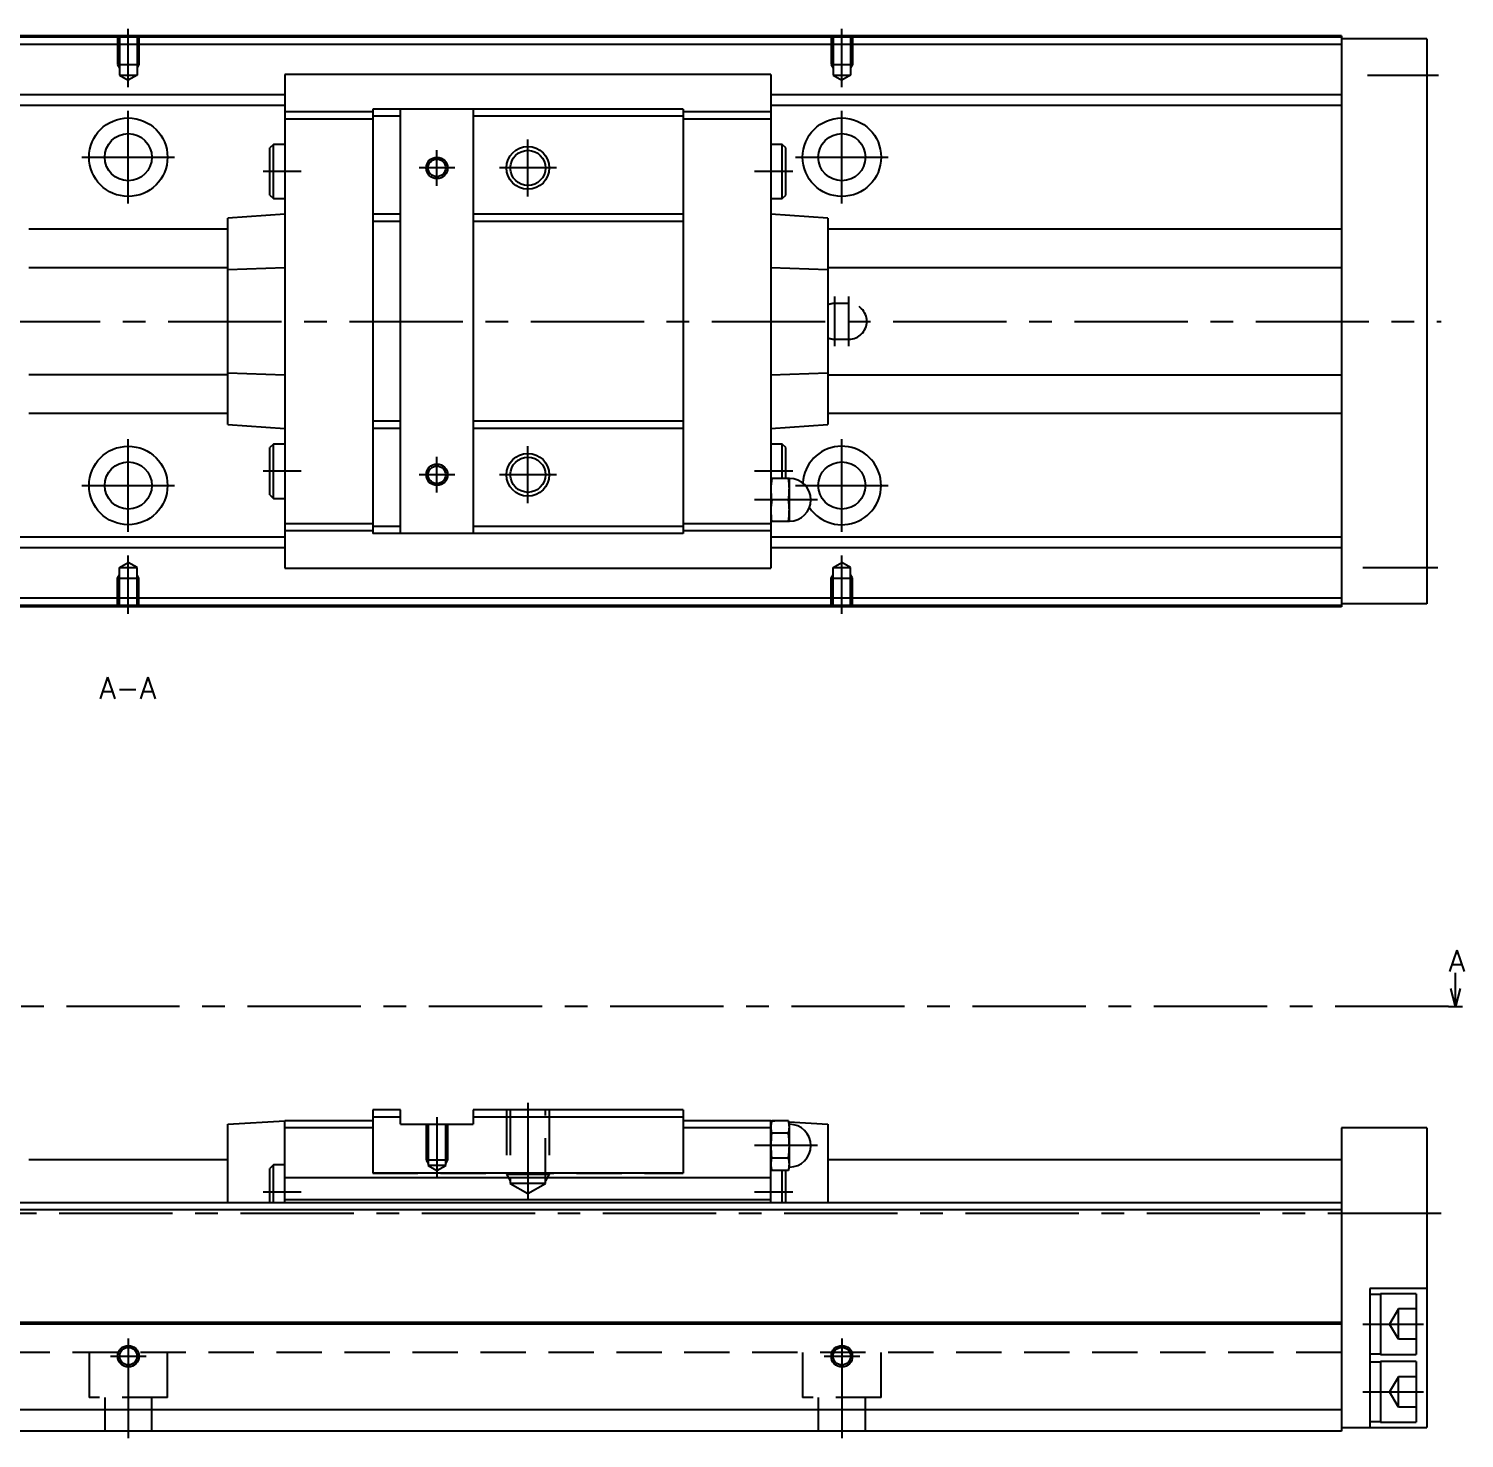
# Model space of a CAD drawing. Extents: x -2 to 736, y -8 to 353.
# Drawn here: x 534.7 to 735.9, y 9 to 206.5 of the extents above; entities that cross this region are included whole.
import ezdxf

# ---------------------------------------------------------------- set-up
doc = ezdxf.new("R2010")
doc.units = 0
doc.header["$LTSCALE"] = 0.5
doc.linetypes.add('CENTER', pattern=[50.8, 31.75, -6.35, 6.35, -6.35])
doc.linetypes.add('DASHED', pattern=[19.05, 12.7, -6.35])
for name, color, linetype in [('MSM_CENTER', 1, 'CENTER'), ('MSM_CONTINUOUS', 7, 'CONTINUOUS'), ('MSM_DASHED', 4, 'DASHED'), ('MSM_NARROW', 5, 'CONTINUOUS'), ('MSM_PART_NUMBER', 7, 'CONTINUOUS')]:
    doc.layers.add(name, color=color, linetype=linetype)
doc.styles.get("Standard").update_dxf_attribs({"font": 'txt.shx', "height": 3, "bigfont": 'bigfont.shx'})

msp = doc.modelspace()

# ---------------------------------------------------------------- linework, layer by layer
at = {"layer": 'MSM_CENTER'}
for p, q in [((548.67, 198.29), (548.67, 206.5)), ((648.67, 198.29), (648.67, 206.5)), ((722.34, 200), (732.29, 200)), ((548.67, 182), (548.67, 195)), ((648.67, 182), (648.67, 195)), ((591.92, 184.5), (591.92, 189.5)), ((604.67, 183), (604.67, 191)), ((542.17, 188.5), (555.17, 188.5)), ((642.17, 188.5), (655.17, 188.5)), ((572.92, 186.5), (567.58, 186.5)), ((594.42, 187), (589.42, 187)), ((608.67, 187), (600.67, 187)), ((641.78, 186.5), (636.42, 186.5)), ((647.67, 162), (647.67, 169)), ((649.67, 162), (649.67, 169)), ((325.67, 165.5), (732.67, 165.5)), ((548.67, 136), (548.67, 149)), ((648.67, 136), (648.67, 149)), ((604.67, 140), (604.67, 148)), ((591.92, 141.5), (591.92, 146.5)), ((572.92, 144.5), (567.58, 144.5)), ((594.42, 144), (589.42, 144)), ((608.67, 144), (600.67, 144)), ((641.78, 144.5), (636.42, 144.5)), ((542.17, 142.5), (555.17, 142.5)), ((642.17, 142.5), (655.17, 142.5)), ((645.26, 140.5), (636.42, 140.5)), ((548.67, 124.5), (548.67, 132.71)), ((648.67, 124.5), (648.67, 132.71)), ((721.67, 131), (732.17, 131)), ((733.67, 69.5), (320.67, 69.5)), ((604.67, 56), (604.67, 42.3)), ((591.92, 54), (591.92, 45.5)), ((645.26, 50), (636.42, 50)), ((572.92, 43.5), (567.58, 43.5)), ((641.81, 43.5), (636.42, 43.5)), ((732.67, 40.5), (325.67, 40.5)), ((721.67, 25), (730.17, 25)), ((548.67, 23), (548.67, 9)), ((648.67, 23), (648.67, 9)), ((546.17, 20.5), (551.17, 20.5)), ((646.17, 20.5), (651.17, 20.5)), ((721.67, 15.5), (730.17, 15.5))]:
    msp.add_line(p, q, dxfattribs=at)
at = {"layer": 'MSM_CONTINUOUS'}
for p, q in [((718.67, 205.5), (378.67, 205.5)), ((718.67, 205.3), (378.67, 205.3)), ((718.67, 205.5), (718.67, 125.5)), ((718.67, 204.3), (378.67, 204.3)), ((730.67, 205.1), (718.67, 205.1)), ((730.67, 205.1), (730.67, 125.9)), ((638.72, 200.1), (570.62, 200.1)), ((570.62, 200.1), (570.62, 130.9)), ((638.72, 200.1), (638.72, 130.9)), ((570.62, 197.25), (526.72, 197.25)), ((718.67, 197.25), (638.72, 197.25)), ((570.62, 195.75), (526.72, 195.75)), ((626.42, 195.25), (582.92, 195.25)), ((582.92, 195.25), (582.92, 135.75)), ((586.82, 135.75), (586.82, 195.25)), ((597.02, 195.25), (597.02, 135.75)), ((626.42, 195.25), (626.42, 135.75)), ((718.67, 195.75), (638.72, 195.75)), ((582.92, 194.85), (570.62, 194.85)), ((582.92, 193.85), (570.62, 193.85)), ((586.82, 194.25), (582.92, 194.25)), ((626.42, 194.25), (597.02, 194.25)), ((638.72, 194.85), (626.42, 194.85)), ((638.72, 193.85), (626.42, 193.85)), ((569.02, 190.3), (568.52, 189.8)), ((568.52, 183.2), (568.52, 189.8)), ((570.62, 190.3), (569.02, 190.3)), ((569.02, 182.7), (569.02, 190.3)), ((640.32, 190.3), (638.72, 190.3)), ((640.32, 182.7), (640.32, 190.3)), ((640.82, 189.8), (640.32, 190.3)), ((640.82, 183.2), (640.82, 189.8)), ((568.52, 183.2), (569.02, 182.7)), ((640.32, 182.7), (640.82, 183.2)), ((569.02, 182.7), (570.62, 182.7)), ((638.72, 182.7), (640.32, 182.7)), ((570.62, 180.5), (562.62, 179.94)), ((562.62, 151.06), (562.62, 179.94)), ((586.82, 180.5), (582.92, 180.5)), ((586.82, 179.5), (582.92, 179.5)), ((626.42, 180.5), (597.02, 180.5)), ((626.42, 179.5), (597.02, 179.5)), ((646.72, 179.94), (638.72, 180.5)), ((646.72, 179.94), (646.72, 151.06)), ((562.62, 178.43), (534.72, 178.43)), ((718.67, 178.43), (646.72, 178.43)), ((562.62, 173), (534.72, 173)), ((570.62, 172.98), (562.62, 172.73)), ((646.72, 172.73), (638.72, 172.98)), ((718.67, 173), (646.72, 173)), ((562.62, 158), (534.72, 158)), ((562.62, 158.27), (570.62, 158.02)), ((638.72, 158.02), (646.72, 158.27)), ((646.72, 158), (718.67, 158)), ((562.62, 152.57), (534.72, 152.57)), ((562.62, 151.06), (570.62, 150.5)), ((586.82, 151.5), (582.92, 151.5)), ((626.42, 151.5), (597.02, 151.5)), ((638.72, 150.5), (646.72, 151.06)), ((718.67, 152.57), (646.72, 152.57)), ((586.82, 150.5), (582.92, 150.5)), ((626.42, 150.5), (597.02, 150.5)), ((569.02, 148.3), (568.52, 147.8)), ((568.52, 141.2), (568.52, 147.8)), ((570.62, 148.3), (569.02, 148.3)), ((569.02, 140.7), (569.02, 148.3)), ((640.32, 148.3), (638.72, 148.3)), ((640.82, 147.8), (640.32, 148.3)), ((640.32, 143.5), (640.32, 148.3)), ((640.82, 143.5), (640.82, 147.8)), ((641.32, 143.5), (638.72, 143.5)), ((641.32, 137.5), (641.32, 143.5)), ((568.52, 141.2), (569.02, 140.7)), ((569.02, 140.7), (570.62, 140.7)), ((641.19, 140.5), (638.84, 140.5)), ((582.92, 137.15), (570.62, 137.15)), ((638.72, 137.15), (626.42, 137.15)), ((638.72, 137.5), (641.32, 137.5)), ((570.62, 135.25), (526.72, 135.25)), ((582.92, 136.15), (570.62, 136.15)), ((586.82, 136.75), (582.92, 136.75)), ((626.42, 135.75), (582.92, 135.75)), ((626.42, 136.75), (597.02, 136.75)), ((638.72, 136.15), (626.42, 136.15)), ((718.67, 135.25), (638.72, 135.25)), ((570.62, 133.75), (526.72, 133.75)), ((718.67, 133.75), (638.72, 133.75)), ((570.62, 130.9), (638.72, 130.9)), ((718.67, 126.7), (378.67, 126.7)), ((718.67, 125.7), (378.67, 125.7)), ((718.67, 125.5), (378.67, 125.5)), ((730.67, 125.9), (718.67, 125.9)), ((734.67, 69.5), (734.67, 74.23)), ((734.67, 69.5), (734, 72)), ((735.34, 72), (734.67, 69.5)), ((733.67, 69.5), (735.67, 69.5)), ((582.92, 55), (582.92, 46.15)), ((586.82, 55), (582.92, 55)), ((586.82, 53), (586.82, 55)), ((597.02, 55), (597.02, 53)), ((626.42, 55), (597.02, 55)), ((626.42, 55), (626.42, 46.15)), ((562.62, 53), (570.62, 53.5)), ((562.62, 42), (562.62, 53)), ((582.92, 53.5), (570.62, 53.5)), ((570.62, 42), (570.62, 53.5)), ((582.92, 52.5), (570.62, 52.5)), ((586.82, 54), (582.92, 54)), ((586.82, 53), (597.02, 53)), ((626.42, 54), (597.02, 54)), ((638.72, 53.5), (626.42, 53.5)), ((638.72, 52.5), (626.42, 52.5)), ((638.72, 53.5), (639.29, 53.46)), ((638.72, 42), (638.72, 53.5)), ((638.84, 53.46), (638.72, 53)), ((638.72, 52.41), (638.72, 52.6)), ((641.19, 53.46), (638.84, 53.46)), ((641.32, 53), (641.19, 53.46)), ((641.22, 53.34), (646.72, 53)), ((641.32, 47), (641.32, 53)), ((646.72, 53), (646.72, 42)), ((730.67, 52.5), (718.67, 52.5)), ((718.67, 52.5), (718.67, 10)), ((730.67, 52.5), (730.67, 10.5)), ((641.19, 51.73), (638.84, 51.73)), ((562.62, 48), (534.72, 48)), ((569.02, 47.3), (568.52, 46.8)), ((568.52, 42), (568.52, 46.8)), ((569.02, 42), (569.02, 47.3)), ((570.62, 47.3), (569.02, 47.3)), ((638.72, 47), (638.84, 46.54)), ((641.19, 48.27), (638.84, 48.27)), ((641.19, 46.54), (638.84, 46.54)), ((640.32, 42), (640.32, 46.54)), ((640.82, 42), (640.82, 46.54)), ((641.19, 46.54), (641.32, 47)), ((718.67, 48), (646.72, 48)), ((638.72, 45.5), (570.62, 45.5)), ((626.42, 46.15), (582.92, 46.15)), ((638.72, 42.4), (570.62, 42.4)), ((718.67, 42), (378.67, 42)), ((718.67, 41), (378.67, 41)), ((722.67, 30), (722.67, 10.5)), ((730.67, 30), (722.67, 30)), ((724.17, 29.15), (722.67, 29.15)), ((724.17, 29.25), (724.17, 20.75)), ((729.17, 29.25), (724.17, 29.25)), ((729.17, 29.25), (729.17, 20.75)), ((718.67, 25.2), (378.67, 25.2)), ((718.67, 25), (378.67, 25)), ((722.67, 20.85), (724.17, 20.85)), ((724.17, 20.75), (729.17, 20.75)), ((724.17, 19.65), (722.67, 19.65)), ((729.17, 19.75), (724.17, 19.75)), ((724.17, 19.75), (724.17, 11.25)), ((729.17, 19.75), (729.17, 11.25)), ((718.67, 13), (378.67, 13)), ((718.67, 10.5), (730.67, 10.5)), ((722.67, 11.35), (724.17, 11.35)), ((724.17, 11.25), (729.17, 11.25)), ((718.67, 10), (378.67, 10))]:
    msp.add_line(p, q, dxfattribs=at)
for centre, radius in [((548.67, 188.5), 5.5), ((648.67, 188.5), 5.5), ((548.67, 188.5), 3.3), ((648.67, 188.5), 3.3), ((604.67, 187), 2.46), ((591.92, 187), 1.23), ((548.67, 142.5), 5.5), ((548.67, 142.5), 3.3), ((591.92, 144), 1.23), ((604.67, 144), 2.46), ((648.67, 142.5), 3.3), ((548.67, 20.5), 1.23), ((648.67, 20.5), 1.23)]:
    msp.add_circle(centre, radius, dxfattribs=at)
for centre, radius, start, end in [((648.67, 142.5), 5.5, 214.1216, 176.3226), ((648.41, 141.95), 9.69, 170.8086, 179.713), ((631.62, 141.95), 9.7, 0.2886, 9.1898), ((641.32, 140.5), 3, 270, 90), ((648.41, 142.05), 9.7, 180.2886, 189.1898), ((631.62, 142.05), 9.69, 350.8086, 359.713), ((648.41, 138.95), 9.69, 170.8086, 179.713), ((648.41, 139.05), 9.7, 180.2886, 189.1898), ((631.62, 138.95), 9.7, 0.2886, 9.1898), ((631.62, 139.05), 9.69, 350.8086, 359.713), ((642.02, 52.57), 3.31, 164.2277, 179.4294), ((642.02, 52.63), 3.31, 180.5738, 195.7691), ((638.01, 52.56), 3.31, 0.5738, 15.7691), ((638.01, 52.63), 3.31, 344.2277, 359.4294), ((641.32, 50), 3, 270, 90), ((651.6, 49.95), 12.89, 172.0306, 179.7562), ((628.42, 49.94), 12.89, 0.2452, 7.968), ((652.17, 50.1), 13.46, 180.407, 187.8062), ((627.86, 50.1), 13.46, 352.1938, 359.593), ((642.02, 47.37), 3.31, 164.2277, 179.4294), ((642.02, 47.44), 3.31, 180.5738, 195.7691), ((638.01, 47.37), 3.31, 0.5738, 15.7691), ((638.01, 47.43), 3.31, 344.2277, 359.4294)]:
    msp.add_arc(centre, radius, start, end, dxfattribs=at)
at = {"layer": 'MSM_DASHED'}
for p, q in [((547.17, 205.5), (547.17, 201.5)), ((547.44, 205.5), (547.44, 200)), ((549.9, 205.5), (549.9, 200)), ((550.17, 205.5), (550.17, 201.5)), ((647.17, 205.5), (647.17, 201.5)), ((647.44, 205.5), (647.44, 200)), ((649.9, 205.5), (649.9, 200)), ((650.17, 205.5), (650.17, 201.5)), ((547.17, 201.5), (550.17, 201.5)), ((547.17, 201.5), (547.44, 201.03)), ((550.17, 201.5), (549.9, 201.03)), ((647.17, 201.5), (650.17, 201.5)), ((647.17, 201.5), (647.44, 201.03)), ((650.17, 201.5), (649.9, 201.03)), ((547.44, 200), (549.9, 200)), ((547.44, 200), (548.67, 199.29)), ((549.9, 200), (548.67, 199.29)), ((647.44, 200), (649.9, 200)), ((647.44, 200), (648.67, 199.29)), ((649.9, 200), (648.67, 199.29)), ((649.67, 168), (647.67, 168)), ((647.67, 163), (649.67, 163)), ((547.44, 131), (548.67, 131.71)), ((547.44, 131), (549.9, 131)), ((547.44, 125.5), (547.44, 131)), ((549.9, 131), (548.67, 131.71)), ((549.9, 125.5), (549.9, 131)), ((647.44, 131), (648.67, 131.71)), ((647.44, 131), (649.9, 131)), ((647.44, 125.5), (647.44, 131)), ((649.9, 131), (648.67, 131.71)), ((649.9, 125.5), (649.9, 131)), ((547.17, 129.5), (547.44, 129.97)), ((547.17, 129.5), (550.17, 129.5)), ((547.17, 125.5), (547.17, 129.5)), ((550.17, 129.5), (549.9, 129.97)), ((550.17, 125.5), (550.17, 129.5)), ((647.17, 129.5), (647.44, 129.97)), ((647.17, 129.5), (650.17, 129.5)), ((647.17, 125.5), (647.17, 129.5)), ((650.17, 129.5), (649.9, 129.97)), ((650.17, 125.5), (650.17, 129.5)), ((601.67, 55), (601.67, 46)), ((602.21, 55), (602.21, 44.72)), ((607.12, 44.72), (607.12, 55)), ((607.67, 55), (607.67, 46)), ((590.42, 53), (590.42, 48)), ((590.69, 53), (590.69, 47.21)), ((593.15, 47.21), (593.15, 53)), ((593.42, 53), (593.42, 48)), ((590.42, 48), (593.42, 48)), ((590.42, 48), (590.69, 47.53)), ((590.69, 47.21), (591.92, 46.5)), ((593.15, 47.21), (590.69, 47.21)), ((591.92, 46.5), (593.15, 47.21)), ((593.42, 48), (593.15, 47.53)), ((582.92, 46.15), (626.42, 46.15)), ((601.67, 46), (602.21, 45.06)), ((601.67, 46), (607.67, 46)), ((602.21, 44.72), (604.67, 43.3)), ((607.12, 44.72), (602.21, 44.72)), ((604.67, 43.3), (607.12, 44.72)), ((607.67, 46), (607.12, 45.06)), ((726.67, 27.12), (725.44, 25)), ((726.67, 22.88), (726.67, 27.12)), ((729.17, 27.12), (726.67, 27.12)), ((718.67, 25.2), (378.67, 25.2)), ((718.67, 25), (378.67, 25)), ((726.67, 22.88), (725.44, 25)), ((726.67, 25), (729.17, 25)), ((729.17, 22.88), (726.67, 22.88)), ((718.67, 21), (378.67, 21)), ((543.17, 21), (543.17, 14.7)), ((554.17, 14.7), (554.17, 21)), ((643.17, 21), (643.17, 14.7)), ((654.17, 14.7), (654.17, 21)), ((726.67, 17.62), (725.44, 15.5)), ((726.67, 13.38), (726.67, 17.62)), ((729.17, 17.62), (726.67, 17.62)), ((554.17, 14.7), (543.17, 14.7)), ((545.37, 14.7), (545.37, 10)), ((551.97, 10), (551.97, 14.7)), ((654.17, 14.7), (643.17, 14.7)), ((645.37, 14.7), (645.37, 10)), ((651.97, 10), (651.97, 14.7)), ((726.67, 13.38), (725.44, 15.5)), ((726.67, 15.5), (729.17, 15.5)), ((729.17, 13.38), (726.67, 13.38))]:
    msp.add_line(p, q, dxfattribs=at)
for centre, start, end in [((647.67, 165.5), 90, 112.3337), ((649.67, 165.5), 270, 90), ((647.67, 165.5), 247.6663, 270)]:
    msp.add_arc(centre, 2.5, start, end, dxfattribs=at)
at = {"layer": 'MSM_NARROW'}
for centre, radius in [((604.67, 187), 3), ((591.92, 187), 1.5), ((604.67, 144), 3), ((591.92, 144), 1.5), ((548.67, 20.5), 1.5), ((648.67, 20.5), 1.5)]:
    msp.add_circle(centre, radius, dxfattribs=at)

# ---------------------------------------------------------------- texts
at = {"layer": 'MSM_PART_NUMBER'}
for s, p in [('A-A', (544.6, 112.62)), ('A', (733.71, 74.39))]:
    msp.add_text(s, height=3, dxfattribs=at).set_placement(p)

doc.saveas('drawing.dxf')
